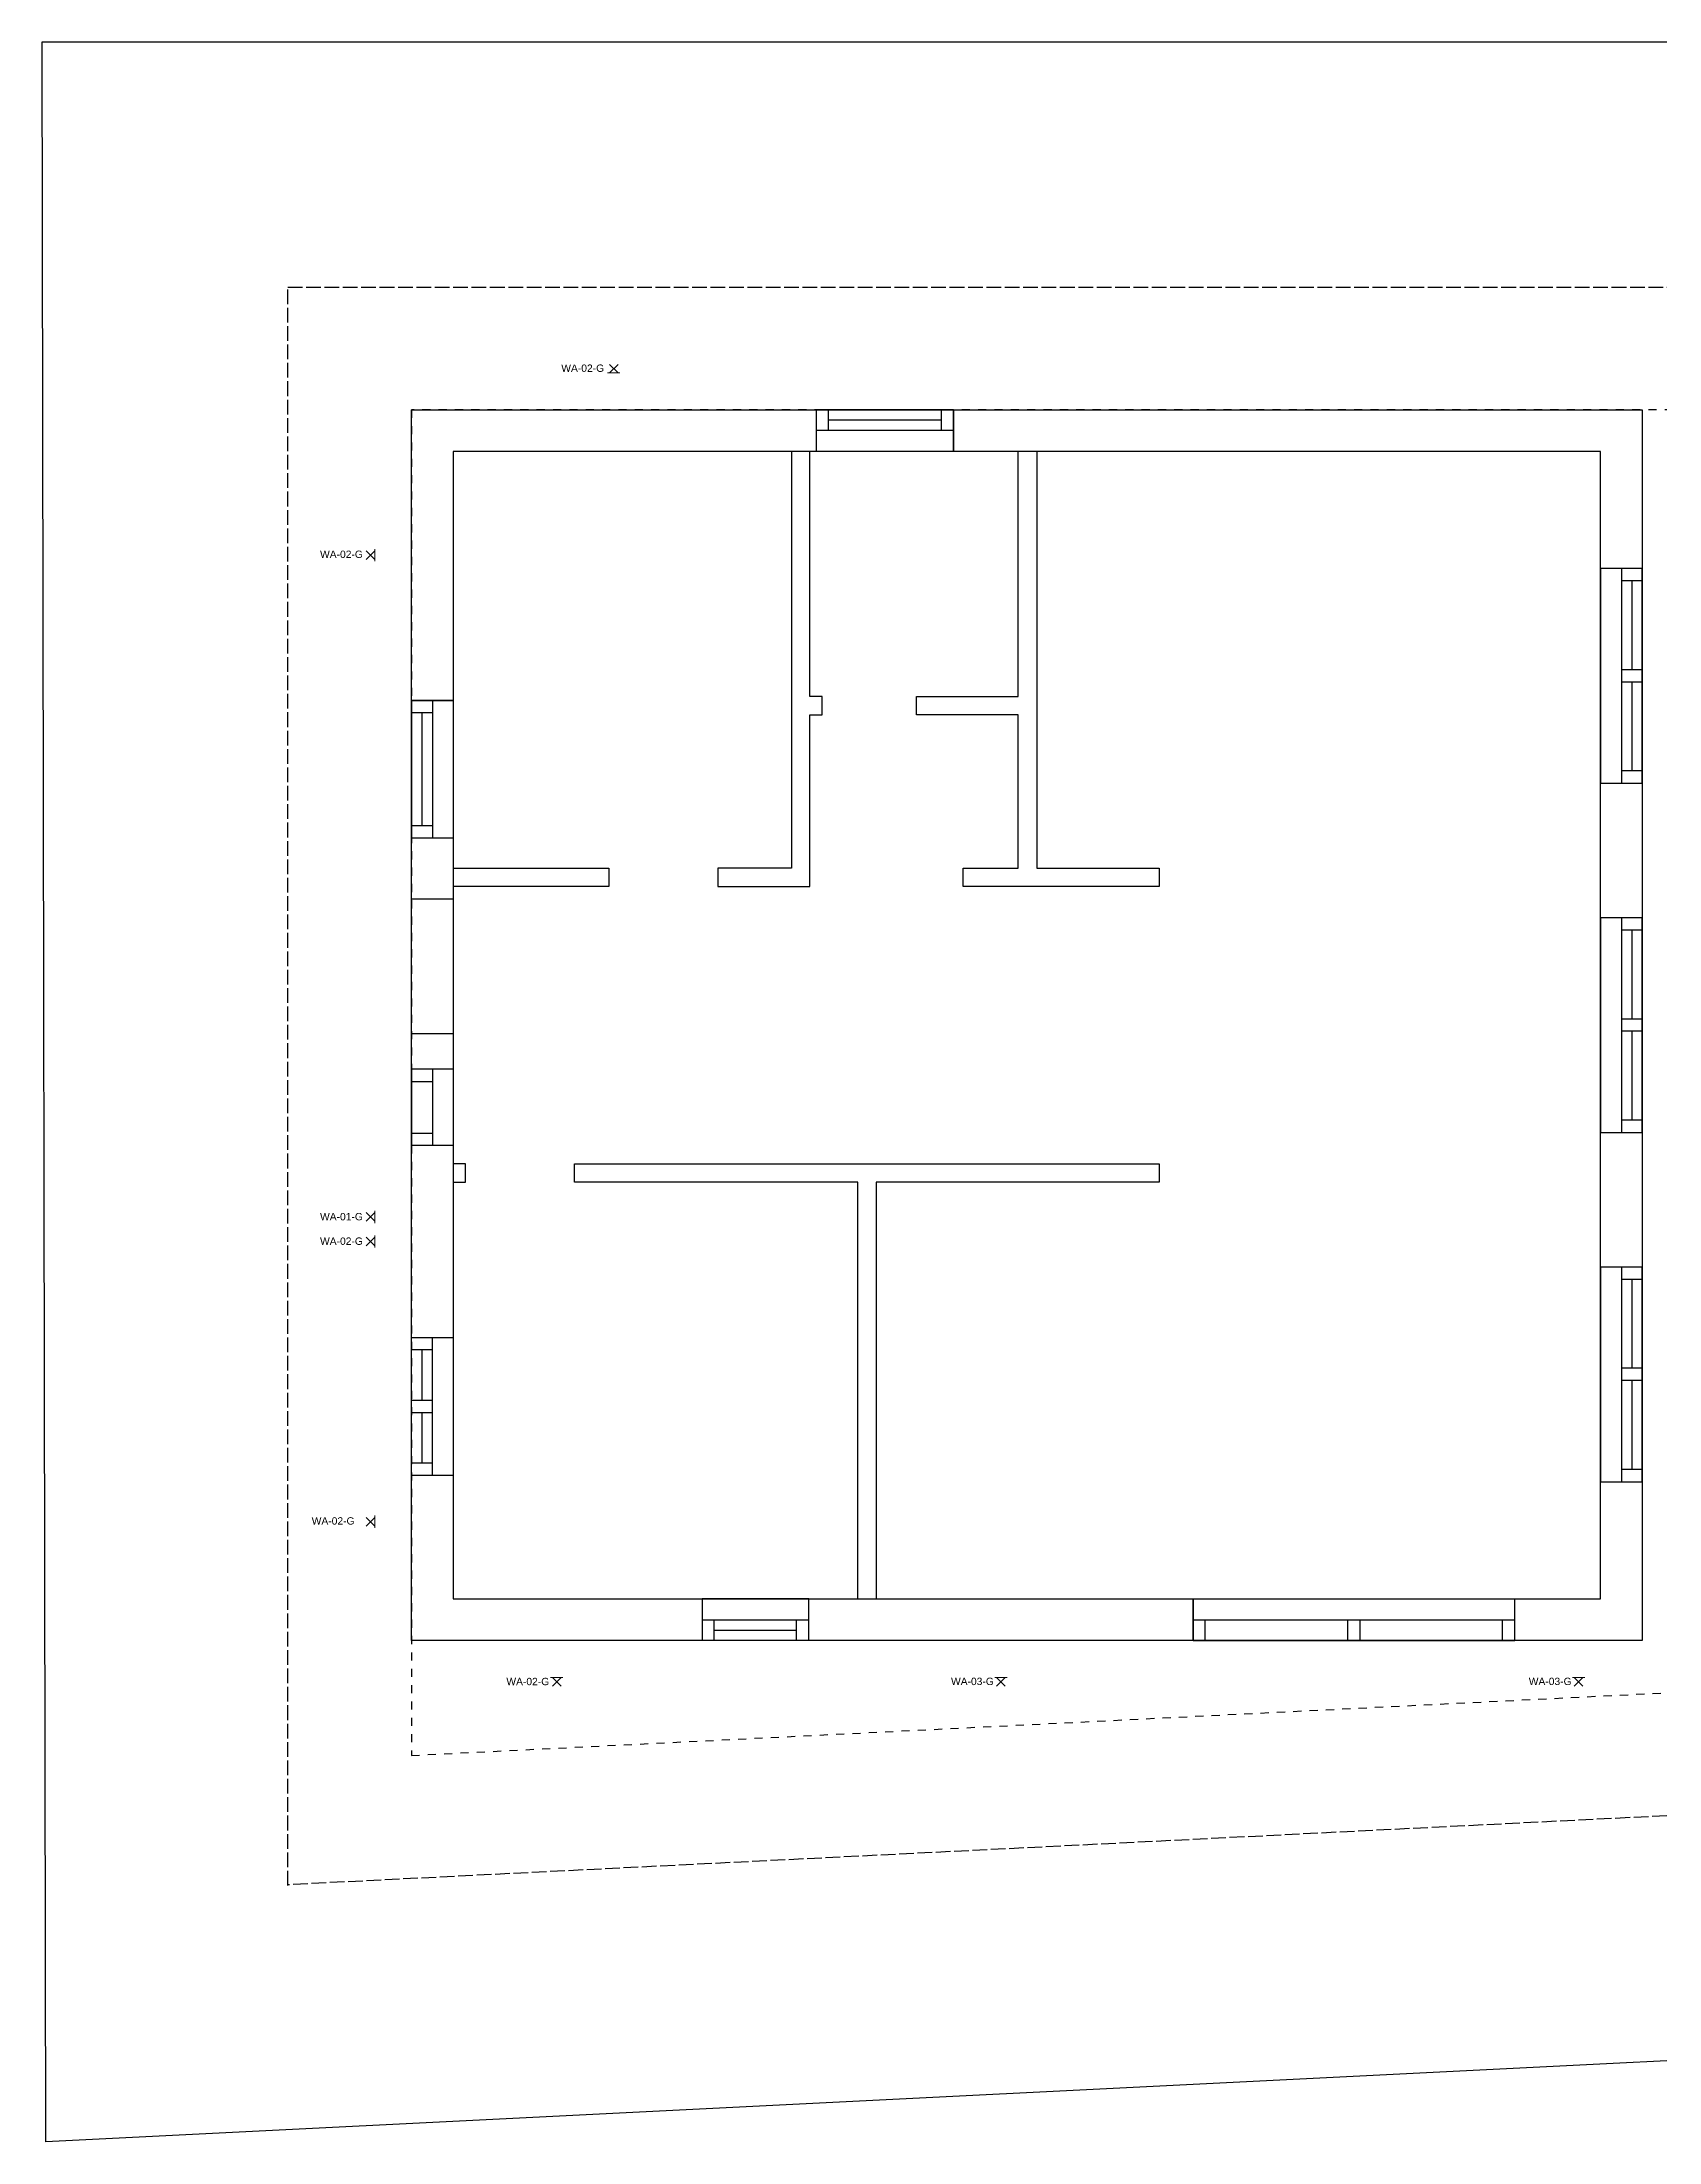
# Model space of a CAD drawing. Header units: millimetres. Extents: x 2892 to 28932, y 2724 to 19854.
# Drawn here: x 2892 to 16082, y 2724 to 19854 of the extents above; entities that cross this region are included whole.
import ezdxf

# ---------------------------------------------------------------- set-up
doc = ezdxf.new("R2010")
doc.units = ezdxf.units.MM
doc.header["$LTSCALE"] = 10
doc.linetypes.add('ACAD_ISO02W100', pattern=[15, 12, -3])
doc.linetypes.add('AI-Linetype-1', pattern=[13.336854, 6.668427, -6.668427])
for name, color, linetype in [('01-AN-G-Boundaries', 7, 'Continuous'), ('02-AN-G-House_Layout', 7, 'Continuous'), ('04-OG-O2-Light_Schematic', 7, 'Continuous')]:
    doc.layers.add(name, color=color, linetype=linetype)
doc.styles.get("Standard").update_dxf_attribs({"font": 'Arial.ttf'})

msp = doc.modelspace()

# ---------------------------------------------------------------- linework, layer by layer
at = {"layer": '01-AN-G-Boundaries', "color": 7, "lineweight": 25}
msp.add_lwpolyline([(28932, 19854), (28932, 4024), (2924, 2724), (2892, 19854)], close=True, dxfattribs=at)
at = {"layer": '01-AN-G-Boundaries', "color": 3, "linetype": 'ACAD_ISO02W100', "lineweight": 25}
msp.add_lwpolyline([(4896, 4816), (4896, 17854), (26932, 17854), (26932, 5924), (4896, 4822)], dxfattribs=at)
at = {"layer": '01-AN-G-Boundaries', "color": 2, "linetype": 'AI-Linetype-1', "lineweight": 25}
msp.add_lwpolyline([(25932, 16854), (5906, 16854), (5906, 5877), (25932, 6877)], close=True, dxfattribs=at)
at = {"layer": '02-AN-G-House_Layout', "lineweight": 25}
for p, q in [((9206, 16854), (9206, 16514)), ((9306, 16854), (9306, 16684)), ((10226, 16854), (10226, 16684)), ((10326, 16854), (10326, 16514)), ((10326, 16684), (9206, 16684)), ((10226, 16769), (9306, 16769)), ((5906, 14483), (6246, 14483)), ((6076, 14483), (6076, 13363)), ((5906, 14383), (6076, 14383)), ((5991, 14383), (5991, 13463)), ((5906, 13463), (6076, 13463)), ((5906, 13363), (6246, 13363)), ((5906, 11474), (5906, 10854)), ((5906, 11374), (6076, 11374)), ((6076, 11474), (6076, 10854)), ((6246, 11474), (6246, 10854)), ((5906, 10954), (6076, 10954)), ((5906, 10854), (6246, 10854)), ((9146, 6814), (9146, 7154)), ((12281, 6814), (12281, 7154)), ((12281, 7154), (14906, 7154)), ((14906, 6814), (14906, 7154)), ((8276, 6984), (9146, 6984)), ((8376, 6814), (8376, 6984)), ((8376, 6899), (9046, 6899)), ((9046, 6814), (9046, 6984)), ((12281, 6984), (14906, 6984)), ((12381, 6814), (12381, 6984)), ((14806, 6814), (14806, 6984)), ((12281, 6814), (14906, 6814))]:
    msp.add_line(p, q, dxfattribs=at)
at = {"layer": '02-AN-G-House_Layout', "color": 7, "lineweight": 25}
for p, q in [((10326, 16854), (9206, 16854)), ((10326, 16514), (10326, 16854)), ((10326, 16514), (9206, 16514)), ((15776, 15558), (15776, 13808)), ((15946, 15458), (15776, 15458)), ((15861, 15458), (15861, 14733)), ((15946, 14733), (15776, 14733)), ((15946, 14633), (15776, 14633)), ((15861, 14633), (15861, 13908)), ((6246, 14483), (5906, 14483)), ((5906, 14483), (5906, 13363)), ((6246, 14483), (6246, 13363)), ((15946, 13908), (15776, 13908)), ((15946, 13808), (15946, 9860)), ((15776, 12709), (15776, 10959)), ((15946, 12609), (15776, 12609)), ((15861, 12609), (15861, 11884)), ((15946, 11884), (15776, 11884)), ((15946, 11784), (15776, 11784)), ((15861, 11784), (15861, 11059)), ((6246, 11474), (5906, 11474)), ((15946, 11059), (15776, 11059)), ((15776, 9860), (15776, 8110)), ((15946, 9760), (15776, 9760)), ((15861, 9760), (15861, 9035)), ((6076, 8160), (6076, 9285)), ((6076, 9185), (5906, 9185)), ((5991, 9185), (5991, 8772)), ((15946, 9035), (15776, 9035)), ((15946, 8935), (15776, 8935)), ((15861, 8935), (15861, 8210)), ((6076, 8772), (5906, 8772)), ((6076, 8672), (5906, 8672)), ((5991, 8672), (5991, 8260)), ((6076, 8260), (5906, 8260)), ((15946, 8210), (15776, 8210)), ((8276, 7154), (8276, 6814)), ((9146, 7154), (8276, 7154)), ((12281, 7154), (12281, 6814)), ((13544, 6814), (13544, 6984)), ((13644, 6814), (13644, 6984)), ((9146, 6814), (8276, 6814))]:
    msp.add_line(p, q, dxfattribs=at)
for points in [[(15946, 15814), (15946, 13114), (15946, 8414), (15946, 6814), (8276, 6814), (5906, 6814), (5906, 8154), (5906, 16854), (15946, 16854)], [(6246, 15514), (6246, 7154), (8276, 7154), (15606, 7154), (15606, 8414), (15606, 13114), (15606, 13814), (15606, 16514), (13214, 16514), (6246, 16514)], [(15606, 15558), (15606, 13808), (15946, 13808), (15946, 15558)], [(6246, 12864), (6246, 11764), (5906, 11764), (5906, 12864)], [(15606, 12709), (15606, 10959), (15946, 10959), (15946, 12709)], [(15606, 9860), (15606, 8110), (15946, 8110), (15946, 9860)], [(6246, 9285), (6246, 8160), (5906, 8160), (5906, 9285)]]:
    msp.add_lwpolyline(points, close=True, dxfattribs=at)
for points in [[(9006, 16514), (9006, 13114), (8406, 13114), (8406, 12964), (9156, 12964), (9156, 13114), (9156, 14364), (9256, 14364), (9256, 14514), (9156, 14514), (9156, 16514)], [(11006, 16514), (11006, 13114), (12006, 13114), (12006, 12964), (10406, 12964), (10406, 13114), (10856, 13114), (10856, 14364), (10026, 14364), (10026, 14514), (10856, 14514), (10856, 16514)], [(6246, 13114), (7516, 13114), (7516, 12964), (6246, 12964)], [(6246, 10554), (6346, 10554), (6346, 10704), (6246, 10704)], [(9546, 7154), (9546, 10554), (7236, 10554), (7236, 10704), (12006, 10704), (12006, 10554), (9696, 10554), (9696, 7154)]]:
    msp.add_lwpolyline(points, dxfattribs=at)
at = {"layer": '04-OG-O2-Light_Schematic', "color": 7, "lineweight": 20}
for p, q in [((7506, 17154), (7606, 17154)), ((7521, 17154), (7592, 17224)), ((7521, 17224), (7592, 17154)), ((5606, 15633), (5535, 15704)), ((5535, 15633), (5606, 15704)), ((5606, 15618), (5606, 15718)), ((5606, 10234), (5535, 10305)), ((5535, 10234), (5606, 10305)), ((5606, 10219), (5606, 10319)), ((5606, 10019), (5606, 10119)), ((5606, 10034), (5535, 10105)), ((5535, 10034), (5606, 10105)), ((5606, 7748), (5535, 7818)), ((5535, 7748), (5606, 7818)), ((5606, 7733), (5606, 7833)), ((7141, 6514), (7041, 6514)), ((7127, 6514), (7056, 6443)), ((7127, 6443), (7056, 6514)), ((10764, 6514), (10664, 6514)), ((10749, 6514), (10678, 6443)), ((10749, 6443), (10678, 6514)), ((15476, 6514), (15376, 6514)), ((15462, 6514), (15391, 6443)), ((15462, 6443), (15391, 6514))]:
    msp.add_line(p, q, dxfattribs=at)

# ---------------------------------------------------------------- texts
at = {"layer": '04-OG-O2-Light_Schematic', "color": 7, "char_height": 60, "attachment_point": 1}
for s, insert in [('WA-02-G', (7128, 17223)), ('WA-02-G', (5160, 15705)), ('WA-01-G', (5160, 10302)), ('WA-02-G', (5160, 10102)), ('WA-02-G', (5092, 7820)), ('WA-02-G', (6680, 6510)), ('WA-03-G', (10307, 6511)), ('WA-03-G', (15020, 6511))]:
    msp.add_mtext_dynamic_manual_height_columns(s, width=466, gutter_width=12.5, heights=[0], dxfattribs=dict(at, insert=insert))

doc.saveas('drawing.dxf')
